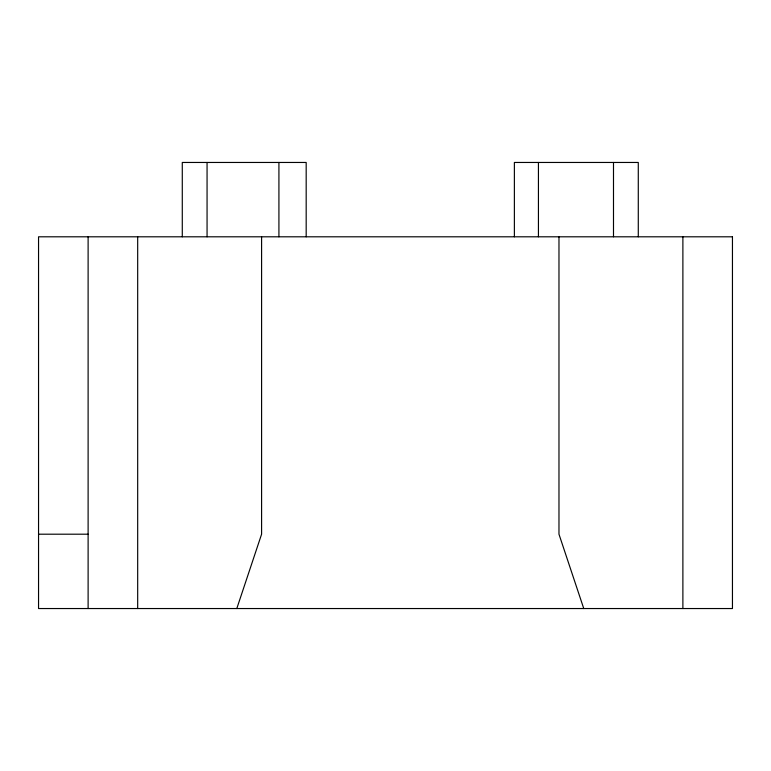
<?xml version="1.0" encoding="UTF-8"?>
<svg xmlns="http://www.w3.org/2000/svg" width="771" height="771" viewBox="0 0 771 771"><rect width="100%" height="100%" fill="white"/><g stroke="black" fill="none" stroke-linecap="round" stroke-linejoin="round"><path stroke-width="1.16" d="M236.803 608.541L261.591 534.197L261.591 236.803M38.55 534.197L88.116 534.197M583.753 608.541L558.975 534.197L558.975 236.803M682.884 236.803L682.884 608.541M638.282 236.803L638.282 162.459L514.382 162.459L514.382 236.803M613.494 162.459L613.494 236.803M538.437 162.459L538.437 236.803M306.183 236.803L306.183 162.459L182.284 162.459L182.284 236.803M278.919 162.459L278.919 236.803M207.062 162.459L207.062 236.803M137.681 236.803L137.681 608.541M88.116 236.803L88.116 608.541M732.45 236.803L38.55 236.803L38.55 608.541L732.45 608.541L732.45 236.803"/></g></svg>
